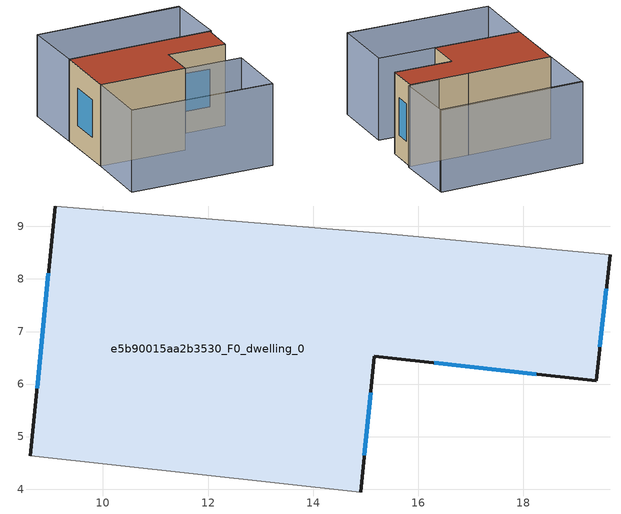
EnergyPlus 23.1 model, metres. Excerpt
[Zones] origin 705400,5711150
e5b90015aa2b3530_F0_dwelling_0
 floor ground (EU_floor_Construction): 19.65,8.46 19.39,6.06 15.17,6.53 14.91,3.95 8.62,4.64 9.09,9.39 15.29,8.87 z0
 wall outside (EU_wall_Construction): 9.09,9.39 8.62,4.64 / 14.91,3.95 15.17,6.53 19.39,6.06 19.65,8.46 z0:6
 wall adiabatic (EU_wall_Construction): 8.62,4.64 14.91,3.95 / 19.65,8.46 15.29,8.87 9.09,9.39 z0:6
 window (EU_Window_Construction): 8.96,8.11 8.75,5.92 / 19.46,6.71 19.58,7.81 / 16.3,6.4 18.25,6.19 / 14.98,4.64 15.1,5.83 z1.62:4.38
 roof outside (EU_roof_Construction): 19.39,6.06 19.65,8.46 15.29,8.87 9.09,9.39 8.62,4.64 14.91,3.95 15.17,6.53 z6
shading: 20.17,13.09 9.52,14.07 / 8.09,-0.21 18.47,-1.32 / 8.62,4.64 19.09,3.49 / 19.09,3.49 18.56,-1.36 / 18.56,-1.36 8.09,-0.21 / 8.09,-0.21 8.62,4.64 / 19.79,8.5 9.09,9.39 / 9.09,9.39 9.48,14.12 / 9.48,14.12 20.19,13.22 / 20.19,13.22 19.79,8.5 z0:6
[Building]
EU S2 Campaign: North Axis=0; Terrain=City; Solar Distribution=FullExterior
[Site:Location]
London: Latitude=51.5; Longitude=-0.5; Time Zone=0; Elevation=25
[SizingPeriod:WeatherFileDays]
AnnualSizingPeriod: Begin Month=1; Begin Day of Month=1; End Month=12; End Day of Month=31; Day of Week for Start Day=Monday; Use Weather File Daylight Saving Period=No; Use Weather File Rain and Snow Indicators=No
[MATERIAL]
EU_InternalMass_Material: Roughness=MediumRough; Thickness=0.1; Conductivity=1; Density=1800; Specific Heat=900; Thermal Absorptance=0.9; Solar Absorptance=0.7; Visible Absorptance=0.7
[MATERIAL:NOMASS] Roughness=MediumRough; Thermal Absorptance=0.9; Solar Absorptance=0.7; Visible Absorptance=0.7
Name | Thermal Resistance
EU_wall_NoMass | 0.555556
EU_roof_NoMass | 0.510204
EU_floor_NoMass | 1.68919
[WINDOWMATERIAL:SIMPLEGLAZINGSYSTEM]
EU_Window_SimpleGlazing: UFactor=3.96; Solar Heat Gain Coefficient=0.85; Visible Transmittance=0.85
[CONSTRUCTION]
EU_wall_Construction: EU_wall_NoMass
EU_roof_Construction: EU_roof_NoMass
EU_floor_Construction: EU_floor_NoMass
EU_InternalMass_Construction: EU_InternalMass_Material
EU_Window_Construction: EU_Window_SimpleGlazing
[ZONE]
e5b90015aa2b3530_F0_dwelling_0: Type=1; Multiplier=1; Ceiling Height=autocalculate; Volume=245.271; Floor Area=autocalculate; Part of Total Floor Area=Yes
[INTERNALMASS]
e5b90015aa2b3530_F0_dwelling_0_EU_InternalMass: Construction=EU_InternalMass_Construction; Zone or ZoneList=e5b90015aa2b3530_F0_dwelling_0; Surface Area=40.8785
[OTHEREQUIPMENT]
EU_Step8_InternalGain_e5b90015aa2b3530_F0_dwelling_0_f000: Fuel Type=Electricity; Zone or ZoneList or Space or SpaceList=e5b90015aa2b3530_F0_dwelling_0; Schedule=EU_Step8_GainSchedule_e5b90015aa2b3530_F0_dwelling_0_f000; Design Level Calculation Method=Watts/Area; Power per Zone Floor Area=1; Fraction Latent=0; Fraction Radiant=0; Fraction Lost=0; Carbon Dioxide Generation Rate=0; EndUse Subcategory=EU_Step8_InternalGains
[ZONEVENTILATION:DESIGNFLOWRATE]
EU_ConstantAir_e5b90015aa2b3530_F0_dwelling_0: Zone or ZoneList or Space or SpaceList=e5b90015aa2b3530_F0_dwelling_0; Schedule=EU_AlwaysOn; Design Flow Rate Calculation Method=AirChanges/Hour; Air Changes per Hour=0.48; Ventilation Type=Natural; Fan Pressure Rise=0; Fan Total Efficiency=1; Constant Term Coefficient=1; Temperature Term Coefficient=0; Velocity Term Coefficient=0; Velocity Squared Term Coefficient=0; Minimum Indoor Temperature=-100; Maximum Indoor Temperature=100; Delta Temperature=-100; Minimum Outdoor Temperature=-100; Maximum Outdoor Temperature=100; Maximum Wind Speed=40
[HVACTEMPLATE:THERMOSTAT]
EU_HeatOnly_e5b90015aa2b3530_F0_dwelling_0: Constant Heating Setpoint=20; Constant Cooling Setpoint=50
[HVACTEMPLATE:ZONE:IDEALLOADSAIRSYSTEM]
e5b90015aa2b3530_F0_dwelling_0: Template Thermostat=EU_HeatOnly_e5b90015aa2b3530_F0_dwelling_0; System Availability Schedule=EU_AlwaysOn; Maximum Heating Supply Air Temperature=50; Minimum Cooling Supply Air Temperature=13; Maximum Heating Supply Air Humidity Ratio=0.0156; Minimum Cooling Supply Air Humidity Ratio=0.0077; Heating Limit=NoLimit; Cooling Limit=NoLimit; Heating Availability Schedule=EU_AlwaysOn; Cooling Availability Schedule=EU_CoolingOff; Dehumidification Control Type=ConstantSensibleHeatRatio; Cooling Sensible Heat Ratio=0.7; Dehumidification Setpoint=60; Humidification Control Type=None; Humidification Setpoint=30; Outdoor Air Method=None; Outdoor Air Flow Rate per Person=0.00944; Outdoor Air Flow Rate per Zone Floor Area=0; Outdoor Air Flow Rate per Zone=0; Demand Controlled Ventilation Type=None; Outdoor Air Economizer Type=NoEconomizer; Heat Recovery Type=None; Sensible Heat Recovery Effectiveness=0.7; Latent Heat Recovery Effectiveness=0.65
[SIZING:ZONE]
e5b90015aa2b3530_F0_dwelling_0: Zone Cooling Design Supply Air Temperature Input Method=SupplyAirTemperature; Zone Cooling Design Supply Air Temperature=13; Zone Heating Design Supply Air Temperature Input Method=SupplyAirTemperature; Zone Heating Design Supply Air Temperature=50; Zone Cooling Design Supply Air Humidity Ratio=0.008; Zone Heating Design Supply Air Humidity Ratio=0.008; Cooling Design Air Flow Method=DesignDay; Cooling Design Air Flow Rate=0; Cooling Minimum Air Flow per Zone Floor Area=0.000762; Cooling Minimum Air Flow=0; Cooling Minimum Air Flow Fraction=0.2; Heating Design Air Flow Method=DesignDay; Heating Design Air Flow Rate=0; Heating Maximum Air Flow per Zone Floor Area=0.002032; Heating Maximum Air Flow=0.141576; Heating Maximum Air Flow Fraction=0.3; Account for Dedicated Outdoor Air System=No; Dedicated Outdoor Air System Control Strategy=NeutralSupplyAir; Dedicated Outdoor Air Low Setpoint Temperature for Design=autosize; Dedicated Outdoor Air High Setpoint Temperature for Design=autosize; Zone Load Sizing Method=Sensible Load Only No Latent Load; Zone Latent Cooling Design Supply Air Humidity Ratio Input Method=HumidityRatioDifference; Zone Cooling Design Supply Air Humidity Ratio Difference=0.005; Zone Latent Heating Design Supply Air Humidity Ratio Input Method=HumidityRatioDifference; Zone Humidification Design Supply Air Humidity Ratio Difference=0.005
[SCHEDULE:CONSTANT]
Name | Hourly Value
EU_AlwaysOn | 1
EU_CoolingOff | 0
[SCHEDULE:FILE]
EU_Step8_GainSchedule_e5b90015aa2b3530_F0_dwelling_0_f000: File=../../schedules/e5b90015aa2b3530/e5b90015aa2b3530_F0_dwelling_0_f000_gain.csv; Column Number=1; Rows to Skip at Top=0; Number of Hours of Data=8760; Column Separator=Comma; Interpolate to Timestep=No; Minutes per Item=60; Adjust Schedule for Daylight Savings=Yes
